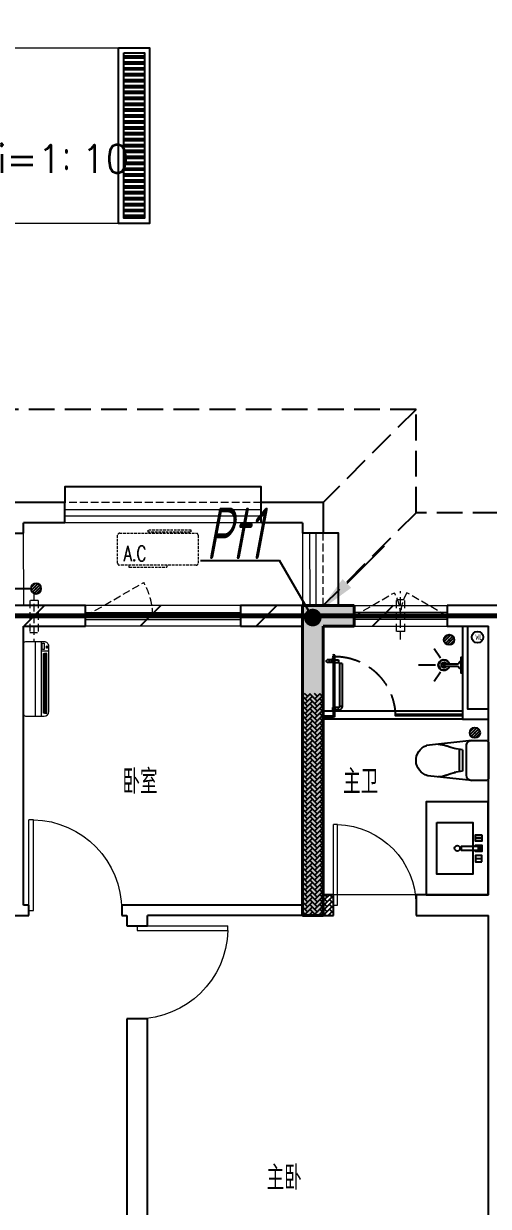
# Model space of a CAD drawing. Extents: x 3753737 to 4713801, y -857380 to 24339.
# Drawn here: x 4573749 to 4578249, y -772101 to -760651 of the extents above; entities that cross this region are included whole.
import ezdxf
from ezdxf.enums import TextEntityAlignment as Align

# ---------------------------------------------------------------- set-up
doc = ezdxf.new("R2010")
doc.units = 0
doc.header["$LTSCALE"] = 1000
doc.header["$MEASUREMENT"] = 0
for name, pattern in [('CENTER2', [1.125, 0.75, -0.125, 0.125, -0.125]), ('DASH', [0.35, 0.25, -0.1]), ('HIDDEN', [0.375, 0.25, -0.125])]:
    doc.linetypes.add(name, pattern=pattern)
doc.layers.get('0').update_dxf_attribs({"linetype": 'CONTINUOUS'})
for name, color, linetype in [('!!电气', 1, 'CONTINUOUS'), ('DIM-照明', 7, 'CONTINUOUS'), ('IP-bath&kitchen-JOHNSON', 4, 'CONTINUOUS'), ('LVTRY', 252, 'CONTINUOUS'), ('LWIRE', 4, 'CONTINUOUS'), ('P-bath&kitchen-JOHNSON', 4, 'CONTINUOUS'), ('SHTLN', 4, 'CONTINUOUS'), ('VPIPE-中水', 122, 'CONTINUOUS'), ('VPIPE-凝结', 150, 'CONTINUOUS'), ('WALL', 252, 'CONTINUOUS'), ('WIRE-接地', 2, 'CONTINUOUS'), ('保温', 6, 'CONTINUOUS'), ('卫生间', 6, 'CONTINUOUS'), ('看线', 185, 'CONTINUOUS')]:
    doc.layers.add(name, color=color, linetype=linetype)
for name, color, linetype, lineweight in [('COLUMN', 252, 'CONTINUOUS', 40), ('PUB_HATCH', 8, 'CONTINUOUS', 9), ('PUB_TEXT', 7, 'CONTINUOUS', 20), ('STAIR', 252, 'CONTINUOUS', 20), ('WINDOW', 146, 'CONTINUOUS', 20), ('平面-栏杆', 56, 'CONTINUOUS', 15), ('平面-看线', 252, 'CONTINUOUS', 15), ('平面-空调室内机', 176, 'CONTINUOUS', 9), ('平面-空调预留孔', 252, 'CONTINUOUS', 15)]:
    doc.layers.add(name, color=color, linetype=linetype, lineweight=lineweight)
doc.styles.add('_TCH_DIM', font='SIMPLEX', dxfattribs={"bigfont": 'GBCBIG'})
doc.styles.add('HZTXT', font='gbeitc.shx', dxfattribs={"width": 0.8, "height": 400, "bigfont": 'hztxt.shx'})
doc.styles.get("Standard").update_dxf_attribs({"font": 'gbenor.shx', "bigfont": 'gbcbig.shx'})
pattern_1 = [(45, (0, 0), (0, 47.4157523), [100.584, -33.528]), (135, (23.708, 23.708), (3e-15, 47.4157523), [100.584, -33.528])]

# ---------------------------------------------------------------- blocks, each defined once
blk = doc.blocks.new('rrrrrrrrrrrra')
at = {"color": 8}
for p, q in [((-112, 459), (-112, 324)), ((253, 484), (-87, 484)), ((278, 324), (278, 459)), ((-112, 324), (-64, -103)), ((-59, 271), (224, 271)), ((-21, 232), (-34, 154)), ((186, 232), (-21, 232)), ((186, 232), (199, 154)), ((278, 324), (228, -116)), ((191, 200), (-26, 200))]:
    blk.add_line(p, q, dxfattribs=at)
for centre, radius, start, end in [((-87, 459), 25, 90, 180), ((253, 459), 25, 0, 90), ((-59, 324), 53.3, 180, 270), ((224, 324), 53.3, 270, 0), ((-323, 210), 294, 333.5369, 351.4828), ((488, 210), 294, 188.5172, 206.4631), ((149, -3), 224, 158.5202, 180), ((16, -3), 224, 0, 21.4798), ((84, -64), 153, 195.0773, 340.1181)]:
    blk.add_arc(centre, radius, start, end, dxfattribs=at)
blk = doc.blocks.new('A$C1E0F638F')
for points in [[(500, 435), (500, 85), (0, 85), (0, 435)], [(270, 30), (230, 30), (230, 195), (270, 195)], [(120, 0), (180, 0), (180, 60), (120, 60)], [(147, 55), (153, 55), (153, 5), (147, 5)], [(230, 30), (270, 30), (270, 10), (230, 10)], [(380, 0), (320, 0), (320, 60), (380, 60)], [(353, 55), (347, 55), (347, 5), (353, 5)]]:
    blk.add_lwpolyline(points, close=True)
blk.add_lwpolyline([(270, 60), (280, 60), (280, 0), (220, 0), (220, 60), (230, 60)])
blk.add_circle((250, 236), 26)
blk = doc.blocks.new('$lvtry$00000171')
for p, q in [((-74, 11), (-11, 74)), ((-70, -27), (27, 70)), ((-53, -53), (53, 53)), ((-27, -70), (70, 27)), ((11, -74), (74, -11))]:
    blk.add_line(p, q)
blk.add_circle((0, 0), 75)
blk.add_point((0, 0))
blk = doc.blocks.new('A$C5DCB2F21')
at = {"layer": 'IP-bath&kitchen-JOHNSON', "color": 8}
for p, q in [((74, 0), (-74, 0)), ((-10, -174), (-10, -49)), ((11, -174), (11, -49)), ((-68, -213), (-158, -275)), ((68, -213), (158, -275)), ((0, -261), (0, -425))]:
    blk.add_line(p, q, dxfattribs=at)
blk.add_lwpolyline([(74, 0), (74, -16), (-74, -16), (-74, 0)], dxfattribs=at)
for points in [[(-26, -31, -0.364142), (-38, -16, -0.020495)], [(-10, -49, 0.214893), (-26, -31, 7.649644)], [(11, -49, -0.21439), (26, -31, -7.649644)], [(26, -31, 0.364142), (38, -16, 0.020495)]]:
    blk.add_lwpolyline(points, format="xyb", dxfattribs=at)
blk.add_arc((0, -174), 10.5, 180, 0, dxfattribs=at)
for centre, major_axis, ratio, start_param, end_param in [((0, -181), (53.6, 0), 0.987577, 1.76809, 7.656688), ((0, -179), (-51, 0), 0.990052, -1.36297, 4.504563), ((0, -178), (-26.8, 0), 0.994812, -1.167677, 4.309269), ((-12, -165), (0, 1.43), 0.85, -1.570796, 4.712389), ((-12, -189), (0, 1.43), 0.85, 4.712389, 10.995574), ((12, -165), (0, 1.43), 0.85, 4.712389, 10.995574), ((12, -189), (0, 1.43), 0.85, 4.712389, 10.995574)]:
    blk.add_ellipse(centre, major_axis=major_axis, ratio=ratio, start_param=start_param, end_param=end_param, dxfattribs=at)
blk = doc.blocks.new('GDGDRGDGRD')
blk.add_hatch(color=252).paths.add_polyline_path([(491782, 524769), (491781, 524772), (491773, 524768), (491774, 524766)])
at = {"color": 252}
for p, q in [((491771, 524768), (491783, 524773)), ((491772, 524768), (491772, 524768)), ((491772, 524768), (491774, 524765)), ((491783, 524761), (491772, 524761)), ((491783, 524760), (491772, 524760)), ((491772, 524752), (491774, 524751)), ((491774, 524751), (491772, 524751)), ((491773, 524760), (491773, 524740)), ((491774, 524765), (491783, 524769)), ((491778, 524771), (491778, 524732)), ((491783, 524752), (491781, 524752)), ((491781, 524752), (491783, 524752)), ((491782, 524772), (491783, 524773)), ((491782, 524772), (491783, 524769)), ((491783, 524760), (491783, 524739))]:
    blk.add_line(p, q, dxfattribs=at)
for centre, radius, start, end in [((491784, 524755), 13.5, 155.1524, 208.9779), ((491772, 524767), 1, 111.5266, 175.7652), ((491791, 524767), 20.5, 177.9915, 196.9003), ((491772, 524767), 0.5, 112.733, 178.0542), ((491791, 524767), 19.5, 177.4658, 196.2484), ((491786, 524755), 14.6, 161.8973, 193.7147), ((491781, 524753), 9.42, 188.0154, 204.2283), ((491772, 524754), 11.7, 335.4186, 349.5177), ((491783, 524772), 0.5, 340.7609, 112.533), ((491783, 524772), 1.17, 340.0401, 112.533), ((491804, 524765), 20.6, 160.0401, 190.8473), ((491807, 524764), 24, 160.7609, 187.0487), ((491772, 524755), 13.4, 330.1502, 25.0815), ((491771, 524755), 12.4, 343.9451, 21.3478), ((491772, 524749), 0.5, 208.9779, 24.2283), ((491783, 524749), 0.5, 155.4186, 330.1502)]:
    blk.add_arc(centre, radius, start, end, dxfattribs=at)
blk.add_open_spline([(491773, 524740), (491773, 524740), (491775, 524738), (491778, 524742), (491781, 524740), (491783, 524739)], degree=3, knots=[0, 0, 0, 0, 3.066329, 6.218313, 11.124135, 11.124135, 11.124135, 11.124135])
at = {"layer": 'IP-bath&kitchen-JOHNSON', "color": 252}
for p, q in [((490533, 524228), (491883, 524228)), ((490533, 524193), (491183, 524193)), ((490533, 524183), (491183, 524183)), ((491183, 524183), (491183, 524193)), ((491883, 524183), (491783, 524183)), ((491783, 524173), (491783, 524183)), ((490533, 524148), (491883, 524148)), ((491883, 524173), (491783, 524173))]:
    blk.add_line(p, q, dxfattribs=at)
for points in [[(490533, 525048), (490533, 524148), (490283, 524148)], [(490483, 525048), (490483, 524248), (490283, 524248)]]:
    blk.add_lwpolyline(points, dxfattribs=at)
at = {"layer": 'LVTRY', "color": 252}
blk.add_lwpolyline([(490883, 522448), (490283, 522448), (490283, 523348), (490883, 523348)], close=True, dxfattribs=at)
at = {"layer": 'P-bath&kitchen-JOHNSON', "color": 252}
for p, q in [((491699, 524687), (491699, 524271)), ((491699, 524687), (491725, 524687)), ((491725, 524687), (491725, 524271)), ((491735, 524723), (491735, 524697)), ((491767, 524723), (491735, 524723)), ((491767, 524697), (491735, 524697)), ((491772, 524735), (491779, 524735)), ((491772, 524706), (491772, 524735)), ((491772, 524706), (491779, 524706)), ((491775, 524735), (491778, 524733)), ((491775, 524716), (491775, 524735)), ((491775, 524725), (491775, 524706)), ((491775, 524706), (491778, 524708)), ((491778, 524718), (491778, 524733)), ((491778, 524718), (491778, 524708)), ((491779, 524735), (491781, 524734)), ((491779, 524733), (491779, 524735)), ((491779, 524708), (491779, 524706)), ((491779, 524706), (491781, 524707)), ((491781, 524733), (491781, 524734)), ((491781, 524708), (491781, 524707)), ((491789, 524723), (491843, 524723)), ((491789, 524697), (491843, 524697)), ((491794, 524735), (491797, 524735)), ((491794, 524735), (491794, 524706)), ((491794, 524706), (491797, 524706)), ((491797, 524735), (491799, 524733)), ((491797, 524735), (491797, 524718)), ((491797, 524706), (491797, 524723)), ((491797, 524706), (491799, 524708)), ((491799, 524708), (491799, 524733)), ((491820, 524697), (491820, 524723)), ((491699, 524271), (491725, 524271)), ((491735, 524235), (491735, 524261)), ((491735, 524261), (491767, 524261)), ((491735, 524235), (491767, 524235)), ((491769, 524263), (491767, 524261)), ((491767, 524261), (491767, 524235)), ((491769, 524233), (491767, 524235)), ((491769, 524263), (491769, 524233)), ((491772, 524263), (491769, 524263)), ((491772, 524233), (491769, 524233)), ((491772, 524263), (491772, 524233)), ((491784, 524263), (491786, 524263)), ((491784, 524233), (491784, 524263)), ((491784, 524233), (491786, 524233)), ((491786, 524233), (491786, 524263)), ((491786, 524263), (491788, 524261)), ((491788, 524235), (491788, 524261))]:
    blk.add_line(p, q, dxfattribs=at)
blk.add_lwpolyline([(491783, 524173), (491783, 524760), (491773, 524760), (491773, 524173)], close=True, dxfattribs=at)
at = {"layer": 'P-bath&kitchen-JOHNSON', "color": 252, "linetype": 'DASH'}
blk.add_arc((491769, 524171), 586, 89.7967, 179.3922, dxfattribs=at)
at = {"layer": 'P-bath&kitchen-JOHNSON', "color": 252}
blk.add_arc((491835, 524710), 15.3, 304.053, 55.9616, dxfattribs=at)
for centre, major_axis, start_param, end_param in [((491735, 524687), (0, 10.4), 0, 1.570796), ((491735, 524271), (0, 35.7), 1.570796, 3.141593), ((491735, 524271), (0, 10.4), 1.570796, 3.141593)]:
    blk.add_ellipse(centre, major_axis=major_axis, ratio=1, start_param=start_param, end_param=end_param, dxfattribs=at)
at = {"layer": 'IP-bath&kitchen-JOHNSON', "color": 252, "rotation": 90.008488524447}
blk.add_blockref('A$C5DCB2F21', (490533, 524673), dxfattribs=at)
at = {"layer": 'LVTRY', "color": 252, "xscale": -0.6666666667107826, "yscale": 0.6666666667107826}
for p in [(490663, 524918), (490413, 524018)]:
    blk.add_blockref('$lvtry$00000171', p, dxfattribs=at)
at = {"layer": 'LVTRY', "color": 252, "extrusion": (0, 0, -1), "xscale": -1, "zscale": -1, "rotation": 270}
blk.add_blockref('rrrrrrrrrrrra', (-490766, 523666), dxfattribs=at)
at = {"layer": 'LVTRY', "color": 252, "xscale": -1, "rotation": 270}
blk.add_blockref('A$C1E0F638F', (490347, 522649), dxfattribs=at)
blk = doc.blocks.new('GFDGFSDFGD')
at = {"layer": 'PUB_HATCH'}
blk.add_hatch(color=256, dxfattribs=at).paths.add_polyline_path([(444216, 373024), (443717, 373024), (443717, 370024), (443917, 370024), (443917, 372824), (444216, 372824)])
at = {"layer": 'COLUMN', "color": 252}
for p, q in [((444216, 373024), (443717, 373024)), ((443717, 373024), (443717, 370024)), ((444216, 372824), (444216, 373024)), ((443917, 370024), (443917, 372824)), ((443917, 372824), (444216, 372824)), ((443717, 370024), (443917, 370024))]:
    blk.add_line(p, q, dxfattribs=at)
blk = doc.blocks.new('GDFGDGRD')
at = {"layer": '保温', "linetype": 'ByBlock', "ltscale": 10}
h = blk.add_hatch(dxfattribs=at)
h.set_pattern_fill('AR-HBONE', color=251, scale=55)
h.set_pattern_definition(pattern_1)
h.paths.add_polyline_path([(443716, 370024), (443716, 372174), (443916, 372174), (443916, 370024)])
h = blk.add_hatch(dxfattribs=at)
h.set_pattern_fill('AR-HBONE', color=251, scale=55)
h.set_pattern_definition(pattern_1)
h.paths.add_polyline_path([(443916, 370024), (443916, 370224), (444016, 370224), (444016, 370024)])
at = {"layer": '保温', "color": 251, "linetype": 'ByBlock', "ltscale": 10}
blk.add_line((443716, 370124), (443716, 370024), dxfattribs=at)
blk = doc.blocks.new('A$C001338C2')
at = {"color": 8}
for p, q in [((845, 304), (55, 304)), ((109, 215), (109, 304)), ((0, 249), (0, 22)), ((900, 22), (900, 249)), ((22, 0), (878, 0))]:
    blk.add_line(p, q, dxfattribs=at)
at = {"color": 8, "lineweight": 5}
for p, q in [((900, 215), (0, 215)), ((900, 143), (0, 143)), ((865, 279), (144, 279)), ((144, 279), (144, 266)), ((387, 279), (144, 279)), ((144, 279), (144, 253)), ((144, 266), (865, 266)), ((144, 240), (144, 253)), ((144, 253), (865, 253)), ((865, 240), (144, 240)), ((387, 240), (387, 279)), ((622, 240), (387, 240)), ((865, 279), (622, 279)), ((622, 279), (622, 240)), ((865, 253), (865, 279)), ((865, 266), (865, 240))]:
    blk.add_line(p, q, dxfattribs=at)
at = {"color": 8}
for points in [[(73, 275), (57, 275, -0.414214), (51, 281), (51, 283, -0.414214), (57, 289), (73, 289, -0.414214), (79, 283), (79, 281, -0.414214)], [(89, 226), (22, 226, -0.414214), (17, 232), (17, 243, -0.414214), (22, 249), (89, 249, -0.414214), (95, 243), (95, 232, -0.414214)]]:
    blk.add_lwpolyline(points, format="xyb", close=True, dxfattribs=at)
for centre, radius, start, end in [((55, 249), 55, 90, 180), ((845, 249), 55, 360, 90), ((22, 22), 22, 180, 270), ((878, 22), 22, 270, 360)]:
    blk.add_arc(centre, radius, start, end, dxfattribs=at)
blk = doc.blocks.new('dongkong')
at = {"layer": '平面-空调预留孔', "color": 8, "linetype": 'HIDDEN', "ltscale": 0.3}
for p, q in [((-603836, 210821), (-603836, 210511)), ((-603836, 210821), (-603756, 210821)), ((-603796, 210900), (-603796, 210431)), ((-603756, 210821), (-603756, 210511))]:
    blk.add_line(p, q, dxfattribs=at)
blk.add_lwpolyline([(-603756, 210511), (-603836, 210511)], dxfattribs=at)
blk = doc.blocks.new('A$C148B7D8E')
at = {"layer": '卫生间', "color": 252, "linetype": 'DASH'}
for p, q in [((24300, 10000), (23400, 9100)), ((24300, 9000), (23400, 8100))]:
    blk.add_line(p, q, dxfattribs=at)
blk.add_lwpolyline([(25100, 9000), (24300, 9000), (24300, 10000), (17900, 10000), (17900, 10800), (16100, 10800), (16100, 12200)], dxfattribs=at)
blk = doc.blocks.new('rtyryrtyeeretee')
at = {"layer": '平面-空调预留孔', "color": 252, "linetype": 'DASH', "ltscale": 0.1}
for p, q in [((669749, 343882), (669749, 343872)), ((669759, 343862), (670112, 343862)), ((670122, 343872), (670122, 343882))]:
    blk.add_line(p, q, dxfattribs=at)
blk.add_lwpolyline([(670402, 343882), (669662, 343882, -0.414214), (669642, 343902), (669642, 344172, -0.414214), (669662, 344192), (670402, 344192, -0.414214), (670422, 344172), (670422, 343902, -0.414214)], format="xyb", close=True, dxfattribs=at)
blk.add_lwpolyline([(670353, 344221), (669933, 344221), (669933, 344206), (670353, 344206)], close=True, dxfattribs=at)
for centre, start, end in [((669759, 343872), 180, 270), ((670112, 343872), 270, 0)]:
    blk.add_arc(centre, 10, start, end, dxfattribs=at)
at = {"layer": '平面-空调预留孔', "color": 252, "linetype": 'DASH', "ltscale": 0.1, "style": '_TCH_DIM', "width": 0.705882}
blk.add_text('A.C', height=146.9, dxfattribs=at).set_placement((669701, 343922))
blk = doc.blocks.new('$DorLib2D$00000001')
for p, q in [((0.45, 0.975), (0.5, 0.975)), ((0.45, 0), (0.45, 0.975)), ((0.5, 0), (0.5, 0.975)), ((0.5, 0), (0.45, 0))]:
    blk.add_line(p, q)
at = {"lineweight": 13}
blk.add_arc((0.475, 0), 0.975, 91.4693, 180, dxfattribs=at)
blk = doc.blocks.new('$WINLIB2D$00000001')
at = {"color": 0}
for points in [[(-0.5, 0.5), (-0.5, -0.5)], [(-0.5, 0.5), (0.5, 0.5)], [(0.5, -0.5), (0.5, 0.5)], [(0.5, 0.1667), (-0.5, 0.1667)], [(0.5, -0.1667), (-0.5, -0.1667)], [(-0.5, -0.5), (0.5, -0.5)]]:
    blk.add_lwpolyline(points, dxfattribs=at)
blk = doc.blocks.new('A$C66B635E3')
h = blk.add_hatch()
h.set_pattern_fill('ANSI32', color=252, scale=12, angle=135)
h.set_pattern_definition([(180, (21319.747, 14600.246), (-4e-15, -57.15), []), (180, (21300.697, 14619.296), (-4e-15, -57.15), [])])
h.paths.add_polyline_path([(21369.7, 12950.4), (21569.7, 12950.4), (21569.7, 14550.2), (21369.7, 14550.2)])
at = {"color": 252}
for points in [[(21319.7, 14600.2), (21619.7, 14600.2), (21619.7, 12900.4), (21319.7, 12900.4)], [(21369.7, 14550.2), (21569.7, 14550.2), (21569.7, 12950.4), (21369.7, 12950.4)]]:
    blk.add_lwpolyline(points, close=True, dxfattribs=at)
at = {"layer": 'STAIR', "color": 252}
blk.add_lwpolyline([(19819.7, 14600.2), (21319.7, 14600.2), (21319.7, 12900.2), (19819.7, 12900.2)], close=True, dxfattribs=at)
at = {"layer": 'VPIPE-中水', "color": 252, "linetype": 'Continuous'}
blk.add_circle((24794.8, 8895), 55, dxfattribs=at)
at = {"layer": 'VPIPE-凝结', "color": 252, "ltscale": 0.1}
blk.add_line((20090, 9365.5), (20470, 9365.5), dxfattribs=at)
at = {"layer": 'WALL', "color": 252}
for p, q in [((20800, 10200), (20200, 10200)), ((20800, 10000), (20800, 10200)), ((23300, 10200), (22700, 10200)), ((22700, 10000), (22700, 10200)), ((23300, 10200), (23300, 9900)), ((20400, 9900), (20400, 10000)), ((20800, 10000), (20400, 10000)), ((23100, 10000), (22700, 10000)), ((23100, 10000), (23100, 9900)), ((20200, 9900), (20400, 9900)), ((23300, 9900), (23100, 9900)), ((21000, 9200), (20300, 9200)), ((21000, 9000), (21000, 9200)), ((23200, 9200), (22500, 9200)), ((22500, 9200), (22500, 9000)), ((23599.9, 9200), (23200, 9200)), ((23599.9, 9000), (23599.9, 9200)), ((25000, 9200), (24499.9, 9200)), ((24499.9, 9200), (24499.9, 9000)), ((20400, 9000), (21000, 9000)), ((20400, 6300), (20400, 9000)), ((22500, 9000), (23100, 9000)), ((23100, 9000), (23100, 6300)), ((23300, 9000), (23599.9, 9000)), ((23300, 9000), (23300, 6400)), ((24499.9, 9000), (24900, 9000)), ((24900, 6400), (24900, 9000)), ((20450, 6300), (20400, 6300)), ((20450, 6200), (20450, 6300)), ((21500, 6300), (21350, 6300)), ((21350, 6300), (21350, 6200)), ((23100, 6300), (21500, 6300)), ((23400, 6400), (23300, 6400)), ((23400, 6200), (23400, 6400)), ((24900, 6400), (24200, 6400)), ((24200, 6400), (24200, 6200)), ((20300, 6200), (20450, 6200)), ((21350, 6200), (21400, 6200)), ((21400, 6200), (21400, 6100)), ((23200, 6200), (21600, 6200)), ((21600, 6100), (21600, 6200)), ((23200, 6200), (23400, 6200)), ((24200, 6200), (24900, 6200)), ((24900, 1300), (24900, 6200)), ((21400, 6100), (21600, 6100)), ((21600, 5200), (21400, 5200)), ((21400, 5200), (21400, 1900)), ((21600, 1900), (21600, 5200))]:
    blk.add_line(p, q, dxfattribs=at)
at = {"layer": 'WINDOW', "color": 252}
blk.add_line((24200, 6400), (23400, 6400), dxfattribs=at)
at = {"layer": 'WINDOW', "color": 252, "linetype": 'DASH', "ltscale": 0.3}
for points in [[(21000, 9100), (21563.1, 9424.6, -0.1314846), (21650, 9100)], [(23599.9, 9100), (23989.7, 9324.9, -0.1316053), (24049.9, 9100)], [(24499.9, 9100), (24110.2, 9324.9, 0.1316053), (24049.9, 9100)]]:
    blk.add_lwpolyline(points, format="xyb", dxfattribs=at)
at = {"layer": '平面-栏杆', "color": 252}
for points in [[(20800, 10130), (22700, 10130.3)], [(20800, 10070), (22700, 10070.3)], [(23169.7, 9900), (23170, 9200)], [(23229.7, 9900), (23230, 9200)]]:
    blk.add_lwpolyline(points, dxfattribs=at)
at = {"layer": '平面-看线', "color": 252}
blk.add_line((20400.3, 9200), (20400, 9900), dxfattribs=at)
at = {"layer": '平面-看线', "color": 252, "linetype": 'DASH', "ltscale": 0.3}
blk.add_line((23300, 9200), (23299.7, 9900), dxfattribs=at)
blk.add_lwpolyline([(22700, 10200), (20800, 10200)], dxfattribs=at)
at = {"layer": '平面-看线', "color": 252}
for points in [[(22700, 10000), (20800, 10000)], [(23099.7, 9900), (23100, 9200)]]:
    blk.add_lwpolyline(points, dxfattribs=at)
at = {"layer": '看线', "color": 252, "ltscale": 0.5}
for points in [[(22700, 10200), (22700, 10350), (20800, 10350), (20800, 10200)], [(23449.7, 9200), (23449.7, 9900), (23299.7, 9900)]]:
    blk.add_lwpolyline(points, dxfattribs=at)
at = {"color": 252}
for name, p in [('A$C148B7D8E', (-100, 1100)), ('GFDGFSDFGD', (-420616.6, -363823.7)), ('rtyryrtyeeretee', (-648331.9, -334291)), ('GDFGDGRD', (-420616.6, -363823.7))]:
    blk.add_blockref(name, p, dxfattribs=at)
at = {"color": 252, "xscale": -1}
blk.add_blockref('GDGDRGDGRD', (515182.4, -516048.5), dxfattribs=at)
at = {"layer": 'LVTRY', "color": 252, "xscale": -0.6666666667107825, "yscale": 0.6666666667107825, "rotation": 90.00000000602213}
blk.add_blockref('$lvtry$00000171', (20520, 9365.5), dxfattribs=at)
at = {"layer": 'WINDOW', "color": 252}
for name, p, xscale, yscale, zscale, rotation in [('$WINLIB2D$00000001', (21750, 9100), 1500, 200, 1500, 180.0000000030314), ('$WINLIB2D$00000001', (24049.9, 9100), -900, 200, -900, 180.000000003513), ('$DorLib2D$00000001', (20900, 6250), 900, -900, 900, 179.9999999967761), ('$DorLib2D$00000001', (23800, 6300), 800, -800, 800, 179.9999999939821), ('$DorLib2D$00000001', (21500, 5650), 900, -900, 900, 89.99999999869564)]:
    blk.add_blockref(name, p, dxfattribs=dict(at, xscale=xscale, yscale=yscale, zscale=zscale, rotation=rotation))
at = {"layer": '平面-空调室内机', "color": 252, "ltscale": 0.3, "xscale": -1}
blk.add_blockref('dongkong', (-583296.2, -201570.7), dxfattribs=at)
at = {"layer": '平面-空调室内机', "color": 252, "ltscale": 0.3, "rotation": 180}
blk.add_blockref('dongkong', (-579746, 219771), dxfattribs=at)
at = {"layer": '平面-空调预留孔', "color": 252, "xscale": 0.8000000000465648, "yscale": 0.8000000000465648, "zscale": 0.8000000000465648, "rotation": 270.0000002334302}
blk.add_blockref('A$C001338C2', (20400, 8850.3), dxfattribs=at)
at = {"layer": 'PUB_TEXT', "color": 252, "style": '_TCH_DIM'}
blk.add_text('i=1：10', height=270.07, rotation=359.99864, dxfattribs=at).set_placement((20140.9, 13390.2))
at = {"layer": 'PUB_TEXT', "color": 252, "width": 0.6}
blk.add_text('WL', height=56, dxfattribs=at).set_placement((24773.8, 8867))
at = {"layer": 'PUB_TEXT', "color": 252}
for s, p in [('卧室', (21356.4, 7377.8)), ('主卫', (23493.3, 7377.8)), ('主卧', (22752, 3542.5))]:
    blk.add_text(s, height=236.31, dxfattribs=at).set_placement(p)
blk = doc.blocks.new('$TelecSys$00000008')
blk.add_line((0.4, 0.4), (-0.4, -0.4))
blk = doc.blocks.new('$TelecSys$00000078')
for p, q in [((1.15, 1.15), (0.55, 0.55)), ((0.104, 0.104), (0.104, 0.104)), ((-0.104, -0.104), (-0.104, -0.104))]:
    blk.add_line(p, q)
at = {"const_width": 0.142}
blk.add_lwpolyline([(-0.071, 0, 1), (0.071, 0, 1)], format="xyb", close=True, dxfattribs=at)
blk.add_solid([(0.62, 0.48), (0.48, 0.62), (0.1, 0.1)])
at = {"width": 0.8, "flags": 9}
blk.add_attdef('A', (0, 0), '', height=0.00002, dxfattribs=at)

msp = doc.modelspace()

# ---------------------------------------------------------------- linework, layer by layer
at = {"layer": 'DIM-照明', "color": 7, "ltscale": 0.8}
for p in [(4575460.7, -765847.3), (4576588.6, -766471.3)]:
    msp.add_line(p, (4576226.1, -765847.3), dxfattribs=at)
at = {"layer": 'WIRE-接地', "color": 2, "linetype": 'CENTER2', "const_width": 50}
msp.add_lwpolyline([(4553348.8, -766391.2), (4555155.8, -766391.2), (4561555.7, -766391.2), (4561555.7, -764592.6), (4563654.7, -764592.6), (4563654.7, -762492.3), (4561947.5, -762492.3), (4561947.5, -759991.1), (4568361.9, -759991.1), (4568361.9, -762476.7), (4568051, -762476.7), (4568051, -764590.1), (4570155.5, -764590.1), (4570155.5, -765388.6), (4570155.5, -766384.3), (4586546.5, -766384.3), (4586546.5, -764589.1), (4588647.2, -764589.1), (4588647.2, -762588.1), (4588350.3, -762585.7), (4588350.3, -759990.3), (4594751.1, -759990.3)], dxfattribs=at)

# ---------------------------------------------------------------- block references
at = {"layer": '!!电气'}
msp.add_blockref('A$C66B635E3', (4553348.6, -775485.7), dxfattribs=at)
at = {"layer": 'LWIRE', "color": 2, "xscale": 600, "yscale": 600, "zscale": 600}
msp.add_blockref('$TelecSys$00000078', (4576548.3, -766401.3), dxfattribs=at)
at = {"layer": 'SHTLN', "color": 2, "xscale": 250, "yscale": 250, "zscale": 250}
for p in [(4573851, -766384.3), (4574976, -766384.3), (4576101, -766384.3), (4577226, -766384.3)]:
    msp.add_blockref('$TelecSys$00000008', p, dxfattribs=at)

# ---------------------------------------------------------------- texts
at = {"layer": 'DIM-照明', "color": 7, "ltscale": 0.8, "style": 'HZTXT', "width": 0.7}
msp.add_text('Pt1', height=500, dxfattribs=at).set_placement((4575791.5, -765585.6), align=Align.MIDDLE)

doc.saveas('drawing.dxf')
